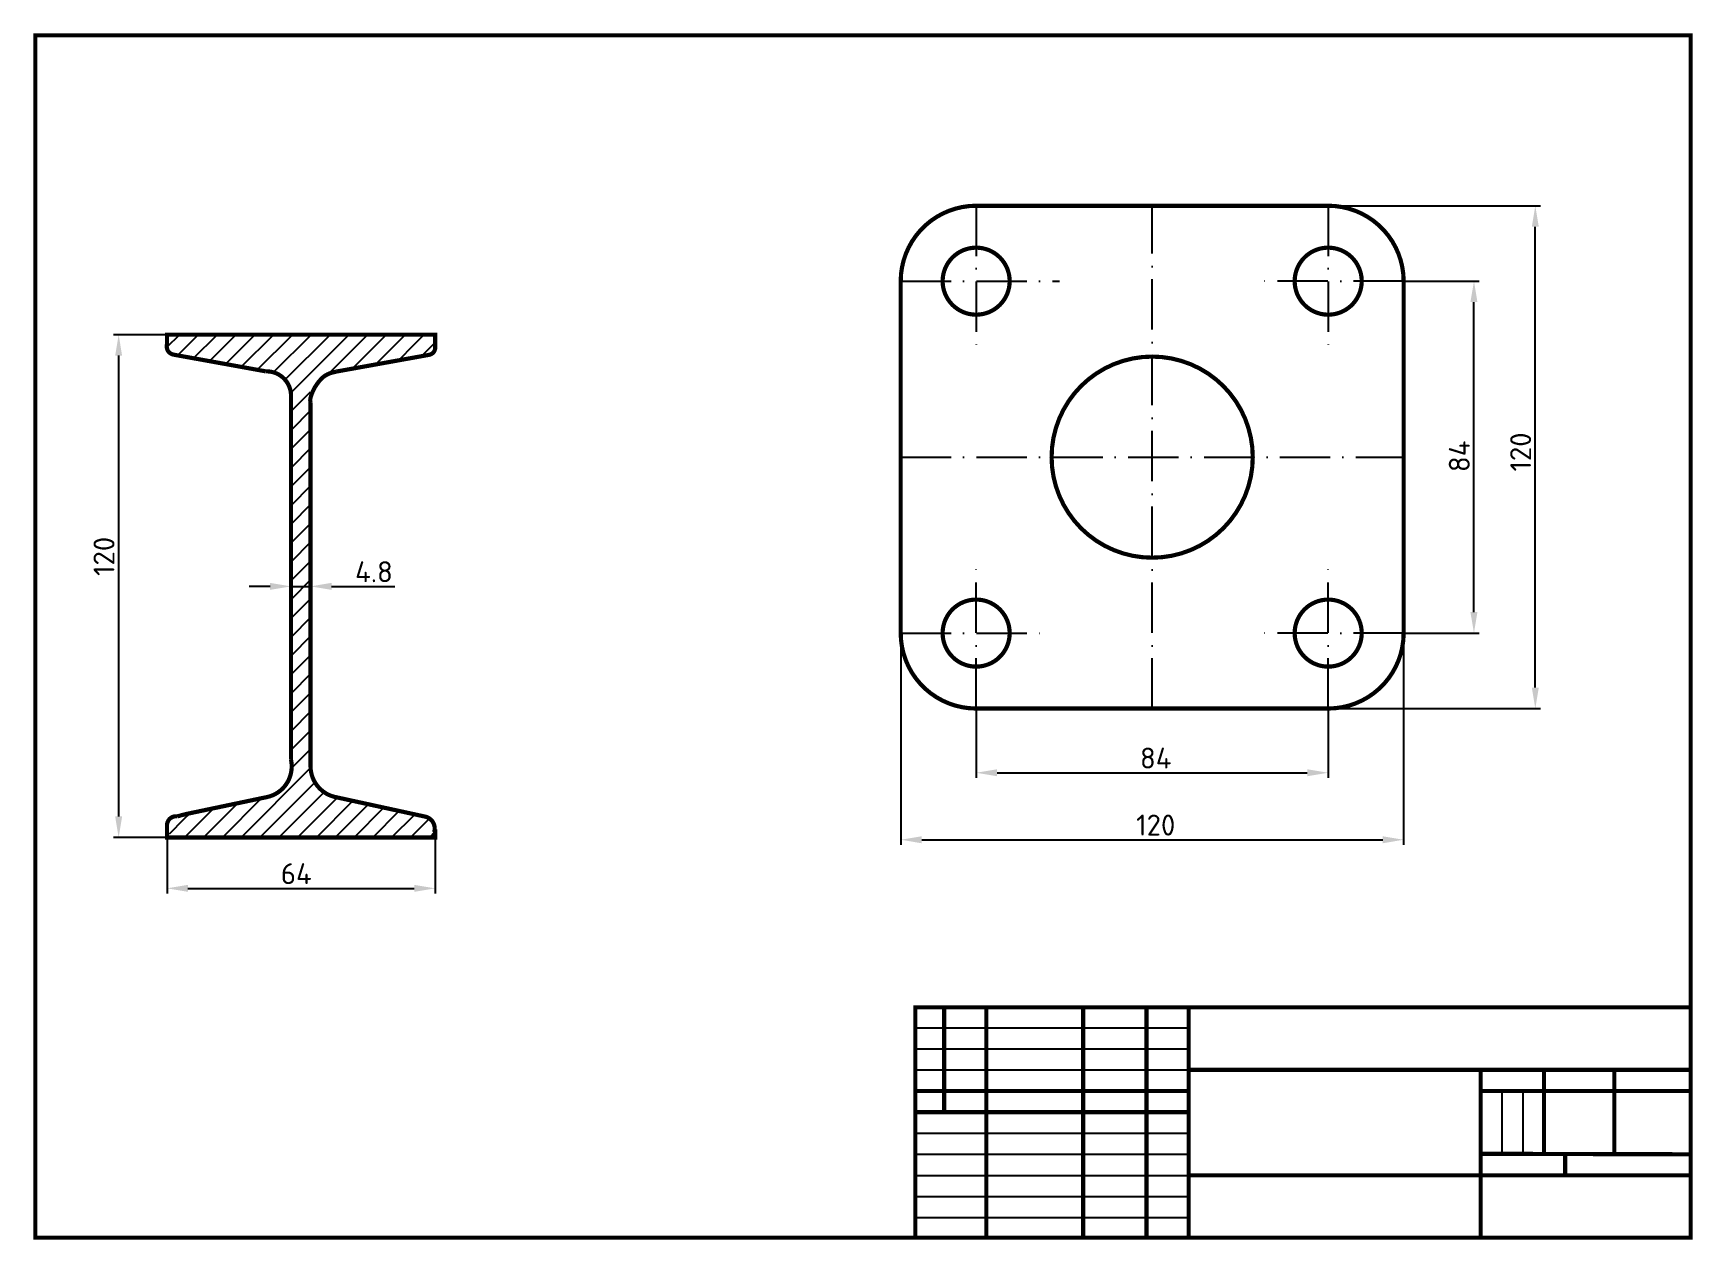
# Model space of a CAD drawing. Header units: millimetres. Extents: x 20 to 416, y 4 to 292.
import ezdxf

# ---------------------------------------------------------------- set-up
doc = ezdxf.new("R2010")
doc.units = ezdxf.units.MM
doc.header["$PDMODE"] = 34
doc.header["$PDSIZE"] = -3
doc.linetypes.add('ACAD_ISO10W100', pattern=[18, 12, -3, 0, -3])
doc.layers.add('Kontur', color=7, linetype='Continuous')
doc.styles.get("Standard").update_dxf_attribs({"font": 'isocpeur.ttf'})
doc.dimstyles.new('ESKD', dxfattribs={"dimtxt": 5, "dimasz": 5, "dimexe": 1.25, "dimexo": 0, "dimgap": 1, "dimtad": 1, "dimtoh": 1, "dimdec": 1, "dimtxsty": 'Standard', "dimcen": 2.5, "dimclrd": 256, "dimclre": 256, "dimclrt": 256, "dimadec": 0, "dimazin": 0, "dimtfac": 1, "dimtdec": 1, "dimtmove": 0, "dimatfit": 3, "dimfxl": 1, "dimarcsym": 0})

# ---------------------------------------------------------------- blocks, each defined once
blk = doc.blocks.new('*D2')
at = {"layer": 'Defpoints', "color": 0, "transparency": 16777216}
for p in [(51.43, 220.54), (39.89, 100.54), (51.43, 100.54)]:
    blk.add_point(p, dxfattribs=at)
at = {"layer": 'Kontur', "lineweight": -2, "transparency": 16777216}
for p, q in [((51.43, 220.54), (38.64, 220.54)), ((39.89, 215.54), (39.89, 105.54)), ((51.43, 100.54), (38.64, 100.54))]:
    blk.add_line(p, q, dxfattribs=at)
at = {"layer": 'Kontur', "transparency": 16777216}
for points in [[(39.06, 215.54), (40.72, 215.54), (39.89, 220.54)], [(39.06, 105.54), (40.72, 105.54), (39.89, 100.54)]]:
    blk.add_solid(points, dxfattribs=at)
at = {"layer": 'Kontur', "transparency": 16777216, "insert": (36.39, 167.62), "char_height": 5, "attachment_point": 5, "rotation": 90}
blk.add_mtext('120', dxfattribs=at)
blk = doc.blocks.new('*D3')
at = {"layer": 'Defpoints', "color": 0, "transparency": 16777216}
for p in [(51.43, 100.54), (115.43, 100.54), (115.43, 88.39)]:
    blk.add_point(p, dxfattribs=at)
at = {"layer": 'Kontur', "lineweight": -2, "transparency": 16777216}
for p, q in [((51.43, 100.54), (51.43, 87.14)), ((115.43, 100.54), (115.43, 87.14)), ((56.43, 88.39), (110.43, 88.39))]:
    blk.add_line(p, q, dxfattribs=at)
at = {"layer": 'Kontur', "transparency": 16777216}
for points in [[(56.43, 89.22), (56.43, 87.56), (51.43, 88.39)], [(110.43, 89.22), (110.43, 87.56), (115.43, 88.39)]]:
    blk.add_solid(points, dxfattribs=at)
at = {"layer": 'Kontur', "transparency": 16777216, "insert": (82.28, 91.89), "char_height": 5, "attachment_point": 5}
blk.add_mtext('64', dxfattribs=at)
blk = doc.blocks.new('*D4')
at = {"layer": 'Defpoints', "color": 0, "transparency": 16777216}
for p in [(81.02, 161.59), (85.68, 161.59), (85.68, 160.46)]:
    blk.add_point(p, dxfattribs=at)
at = {"layer": 'Kontur', "lineweight": -2, "transparency": 16777216}
for p, q in [((76.02, 160.46), (71.02, 160.46)), ((81.02, 161.59), (81.02, 159.21)), ((81.02, 160.46), (85.68, 160.46)), ((85.68, 161.59), (85.68, 159.21)), ((90.68, 160.46), (105.81, 160.46))]:
    blk.add_line(p, q, dxfattribs=at)
at = {"layer": 'Kontur', "transparency": 16777216}
for points in [[(76.02, 161.3), (76.02, 159.63), (81.02, 160.46)], [(90.68, 161.3), (90.68, 159.63), (85.68, 160.46)]]:
    blk.add_solid(points, dxfattribs=at)
at = {"layer": 'Kontur', "transparency": 16777216, "insert": (100.81, 163.96), "char_height": 5, "attachment_point": 5}
blk.add_mtext('4.8', dxfattribs=at)
blk = doc.blocks.new('*D5')
at = {"layer": 'Defpoints', "color": 0, "transparency": 16777216}
for p in [(226.5, 149.31), (346.5, 149.31), (346.5, 99.99)]:
    blk.add_point(p, dxfattribs=at)
at = {"layer": 'Kontur', "lineweight": -2, "transparency": 16777216}
for p, q in [((226.5, 149.31), (226.5, 98.74)), ((346.5, 149.31), (346.5, 98.74)), ((231.5, 99.99), (341.5, 99.99))]:
    blk.add_line(p, q, dxfattribs=at)
at = {"layer": 'Kontur', "transparency": 16777216}
for points in [[(231.5, 100.82), (231.5, 99.15), (226.5, 99.99)], [(341.5, 100.82), (341.5, 99.15), (346.5, 99.99)]]:
    blk.add_solid(points, dxfattribs=at)
at = {"layer": 'Kontur', "transparency": 16777216, "insert": (287.35, 103.49), "char_height": 5, "attachment_point": 5}
blk.add_mtext('120', dxfattribs=at)
blk = doc.blocks.new('*D6')
at = {"layer": 'Defpoints', "color": 0, "transparency": 16777216}
for p in [(328.5, 251.31), (377.92, 251.31), (328.5, 131.31)]:
    blk.add_point(p, dxfattribs=at)
at = {"layer": 'Kontur', "lineweight": -2, "transparency": 16777216}
for p, q in [((328.5, 251.31), (379.17, 251.31)), ((377.92, 136.31), (377.92, 246.31)), ((328.5, 131.31), (379.17, 131.31))]:
    blk.add_line(p, q, dxfattribs=at)
at = {"layer": 'Kontur', "transparency": 16777216}
for points in [[(377.09, 246.31), (378.75, 246.31), (377.92, 251.31)], [(377.09, 136.31), (378.75, 136.31), (377.92, 131.31)]]:
    blk.add_solid(points, dxfattribs=at)
at = {"layer": 'Kontur', "transparency": 16777216, "insert": (374.42, 192.53), "char_height": 5, "attachment_point": 5, "rotation": 90}
blk.add_mtext('120', dxfattribs=at)
blk = doc.blocks.new('*D7')
at = {"layer": 'Defpoints', "color": 0, "transparency": 16777216}
for p in [(244.5, 131.31), (328.5, 131.31), (328.5, 115.98)]:
    blk.add_point(p, dxfattribs=at)
at = {"layer": 'Kontur', "lineweight": -2, "transparency": 16777216}
for p, q in [((244.5, 131.31), (244.5, 114.73)), ((328.5, 131.31), (328.5, 114.73)), ((249.5, 115.98), (323.5, 115.98))]:
    blk.add_line(p, q, dxfattribs=at)
at = {"layer": 'Kontur', "transparency": 16777216}
for points in [[(249.5, 116.81), (249.5, 115.14), (244.5, 115.98)], [(323.5, 116.81), (323.5, 115.14), (328.5, 115.98)]]:
    blk.add_solid(points, dxfattribs=at)
at = {"layer": 'Kontur', "transparency": 16777216, "insert": (287.35, 119.48), "char_height": 5, "attachment_point": 5}
blk.add_mtext('84', dxfattribs=at)
blk = doc.blocks.new('*D8')
at = {"layer": 'Defpoints', "color": 0, "transparency": 16777216}
for p in [(346.5, 233.31), (363.28, 233.31), (346.5, 149.31)]:
    blk.add_point(p, dxfattribs=at)
at = {"layer": 'Kontur', "lineweight": -2, "transparency": 16777216}
for p, q in [((346.5, 233.31), (364.53, 233.31)), ((363.28, 154.31), (363.28, 228.31)), ((346.5, 149.31), (364.53, 149.31))]:
    blk.add_line(p, q, dxfattribs=at)
at = {"layer": 'Kontur', "transparency": 16777216}
for points in [[(362.44, 228.31), (364.11, 228.31), (363.28, 233.31)], [(362.44, 154.31), (364.11, 154.31), (363.28, 149.31)]]:
    blk.add_solid(points, dxfattribs=at)
at = {"layer": 'Kontur', "transparency": 16777216, "insert": (359.78, 191.51), "char_height": 5, "attachment_point": 5, "rotation": 90}
blk.add_mtext('84', dxfattribs=at)

msp = doc.modelspace()

# ---------------------------------------------------------------- hatches: boundary and pattern name
at = {"layer": 'Kontur'}
h = msp.add_hatch(dxfattribs=at)
h.set_pattern_fill('ANSI31', color=256)
h.paths.add_polyline_path([(83.43, 210.23), (81.18, 209.83), (81.18, 100.54), (83.43, 100.54)])
h.paths.add_polyline_path([(85.68, 204.36, -0.131652), (85.68, 205.49), (85.68, 209.85), (83.52, 210.25), (83.43, 210.23), (83.43, 100.54), (85.68, 100.54)])
h.paths.add_polyline_path([(91.59, 110.18, -0.170122), (87.36, 112.78, -0.172197), (85.68, 117.51), (85.68, 100.54), (112.63, 100.54, -0.371622), (110.5, 103.01, -0.416366), (113.02, 105.51)])
h.paths.add_polyline_path([(113.02, 105.51, 0.416366), (110.5, 103.01, 0.371622), (112.63, 100.54), (113.37, 100.54, 0.23071), (115.17, 101.77, 0.442103)])
h.paths.add_polyline_path([(81.18, 117.51, -0.051777), (81.02, 115.93, -0.297583), (75.26, 110.17), (55.91, 106.11), (53.88, 105.57, -0.417286), (56.41, 103.07, -0.414214), (53.91, 100.57), (81.18, 100.54)])
h.paths.add_polyline_path([(56.41, 103.07, 0.929142), (51.43, 103.43), (51.43, 102.7, 0.929142)])
h.paths.add_polyline_path([(100.63, 220.54), (85.68, 220.54), (85.68, 210.63), (100.63, 213.32)])
h.paths.add_polyline_path([(110.4, 217.99, -0.414214), (112.9, 220.49), (100.63, 220.51), (100.63, 213.32), (112.72, 215.5, -0.393358)])
h.paths.add_polyline_path([(115.4, 217.99, 1), (110.4, 217.99, 0.393358), (112.72, 215.5), (113.93, 215.72, 0.293839)])
h.paths.add_polyline_path([(83.43, 220.54), (81.18, 220.54), (81.18, 210.67), (83.43, 210.26)])
h.paths.add_polyline_path([(85.68, 220.54), (83.43, 220.54), (83.43, 210.26), (83.52, 210.25), (85.68, 210.63)])
h.paths.add_polyline_path([(81.18, 220.54), (66.23, 220.54), (66.23, 213.38), (75.02, 211.78, -0.106491), (77.43, 211.35), (81.18, 210.67)])
h.paths.add_polyline_path([(66.23, 220.54), (54.43, 220.54, -0.360166), (56.46, 218.08, -0.404179), (54.05, 215.58), (66.23, 213.38)])
h.paths.add_polyline_path([(56.46, 218.08, 0.360166), (54.43, 220.54), (53.49, 220.54, 0.360166), (51.46, 218.08, 0.303376), (53, 215.77), (54.05, 215.58, 0.404179)])
h.paths.add_polyline_path([(90.64, 211.42), (90.62, 211.52), (85.68, 210.63), (85.68, 209.85), (87.71, 209.49, -0.029276), (88.34, 210.09, -0.131652)])
h.paths.add_polyline_path([(85.68, 210.63), (83.52, 210.25), (85.68, 209.85)])
h.paths.add_polyline_path([(81.18, 210.67), (81.18, 209.83), (83.43, 210.23), (83.43, 210.26)])
h.paths.add_polyline_path([(81.18, 210.67), (77.43, 211.35, -0.128972), (79.77, 209.57), (81.18, 209.83)])

# ---------------------------------------------------------------- linework, layer by layer
at = {"layer": 'Kontur', "linetype": 'ACAD_ISO10W100'}
for p, q in [((244.5, 251.31), (244.5, 215.31)), ((286.5, 131.31), (286.5, 251.31)), ((328.5, 251.31), (328.5, 215.31)), ((226.5, 233.31), (264.4, 233.31)), ((346.5, 233.31), (310.5, 233.31)), ((226.5, 191.31), (346.5, 191.31)), ((244.5, 131.31), (244.5, 167.31)), ((328.5, 131.31), (328.5, 167.31)), ((226.5, 149.31), (262.5, 149.31)), ((346.5, 149.31), (310.5, 149.31))]:
    msp.add_line(p, q, dxfattribs=at)
at = {"layer": 'Kontur'}
for p, q in [((51.43, 220.54), (66.23, 220.54)), ((83.43, 220.54), (85.68, 220.54)), ((115.43, 220.54), (100.63, 220.54)), ((51.43, 100.54), (66.23, 100.54)), ((66.23, 100.54), (83.43, 100.54)), ((85.68, 100.54), (81.18, 100.54)), ((115.43, 100.54), (100.63, 100.54)), ((236.86, 60), (236.86, 34.98)), ((246.94, 60), (246.94, 5)), ((270.02, 60), (270.02, 5)), ((285.13, 60), (285.13, 5)), ((295.21, 60), (295.21, 5)), ((230, 55.12), (295.21, 55.12)), ((230, 50.09), (295.21, 50.09)), ((230, 45.05), (295.21, 45.05)), ((415, 45.05), (295.21, 45.05)), ((364.88, 45.05), (364.88, 5)), ((379.99, 45.05), (379.99, 24.91)), ((396.78, 45.05), (396.78, 24.91)), ((230, 40.02), (295.21, 40.02)), ((415, 40.02), (364.88, 40.02)), ((369.92, 40.02), (369.92, 24.91)), ((374.96, 40.02), (374.96, 24.91)), ((230, 34.98), (295.21, 34.98)), ((230, 29.95), (295.21, 29.95)), ((230, 24.91), (295.21, 24.91)), ((415, 24.91), (364.88, 24.91)), ((385.03, 19.88), (385.03, 24.91)), ((396.78, 24.91), (396.78, 24.91)), ((230, 19.88), (295.21, 19.88)), ((415, 19.88), (295.21, 19.88)), ((230, 14.85), (295.21, 14.85)), ((230, 9.81), (295.21, 9.81))]:
    msp.add_line(p, q, dxfattribs=at)
at = {"layer": 'Kontur', "const_width": 1}
msp.add_lwpolyline([(20, 5), (415, 5), (415, 292), (20, 292)], close=True, dxfattribs=at)
for points in [[(226.5, 233.31, -0.414214), (244.5, 251.31, -0.267949)], [(244.5, 251.31), (328.5, 251.31, -0.414214), (346.5, 233.31, -1.075076)], [(244.5, 241.31, -1), (244.5, 225.31, -1), (244.5, 241.31, -0.414214)], [(328.5, 241.31, -2.414214), (320.5, 233.31, -0.414214), (328.5, 241.31, -1)], [(346.5, 233.31), (346.5, 149.31, -0.414214), (328.5, 131.31, -0.31307)], [(75.02, 211.78), (66.23, 213.38), (53, 215.77, -0.463527), (51.48, 218.41, 0.835211)], [(83.43, 220.54), (115.43, 220.54), (115.43, 217.48, -0.368142), (113.93, 215.72, -0.13812)], [(286.5, 167.31, 1), (286.5, 215.31, 1), (286.5, 167.31, 0)], [(81.02, 119.09), (81.02, 161.59), (81.02, 202.82), (81.02, 205.98, 0.423935), (75.02, 211.78, -0.122066)], [(91.86, 211.74), (90.64, 211.42, 0.131652), (88.34, 210.09, 0.131652), (85.68, 205.49, 0.131652), (85.68, 204.36, -2.655319)], [(85.68, 204.36), (85.68, 172.9), (85.68, 117.51, 0.172197), (87.36, 112.78, 0.184604), (92, 110.1, -2.057359)], [(244.5, 141.31, 0.414214), (252.5, 149.31, 0.267949), (248.5, 156.24, 0.414214), (237.57, 153.31, 0.57735), (244.5, 141.31, -0.57735)], [(328.5, 141.31, 1), (328.5, 157.31, 1), (328.5, 141.31, -2.414214)], [(328.5, 131.31), (244.5, 131.31, -0.414214), (226.5, 149.31, 0.356433)], [(75.26, 110.17, 0.297583), (81.02, 115.93, 0.103832), (81.02, 119.09, 0.338259)], [(91.59, 110.18), (113.02, 105.51, -0.442103), (115.17, 101.77, -1.185779)], [(51.43, 103.43, -0.454746), (53.88, 105.57, 4.016515)]]:
    msp.add_lwpolyline(points, format="xyb", dxfattribs=at)
for points in [[(226.5, 149.31), (226.5, 233.31)], [(51.43, 218.25), (51.43, 220.54), (83.43, 220.54)], [(113.93, 215.72), (91.86, 211.74)], [(90.64, 211.42), (90.62, 211.52)], [(53.88, 105.57), (55.91, 106.11), (75.26, 110.17)], [(115.43, 102.44), (115.43, 100.54), (83.43, 100.54), (51.43, 100.54), (51.43, 103.43)], [(415, 5), (415, 60), (230, 60), (230, 5)], [(236.86, 34.98), (236.86, 60)], [(246.94, 5), (246.94, 60)], [(270.02, 5), (270.02, 60)], [(285.13, 5), (285.13, 60)], [(295.21, 5), (295.21, 60)], [(295.21, 45.05), (415, 45.05)], [(364.88, 5), (364.88, 45.05)], [(379.99, 24.91), (379.99, 45.05)], [(396.78, 24.95), (396.78, 45.05)], [(230, 40.02), (295.21, 40.02)], [(415, 40.02), (364.88, 40.02)], [(230, 34.98), (295.21, 34.98)], [(364.88, 25.03), (415, 24.91)], [(385.03, 19.88), (385.03, 24.91)], [(295.21, 19.88), (415, 19.88)]]:
    msp.add_lwpolyline(points, dxfattribs=at)
at = {"layer": 'Kontur'}
for centre, radius in [((244.5, 233.31), 8), ((328.5, 233.31), 8), ((286.5, 191.31), 24), ((244.5, 149.31), 8), ((328.5, 149.31), 8)]:
    msp.add_circle(centre, radius, dxfattribs=at)

# ---------------------------------------------------------------- dimensions: what is measured, and where the dimension line sits
for base, p1, p2, picture, middle in [((377.92, 251.31), (328.5, 131.31), (328.5, 251.31), '*D6', (377.92, 192.53)), ((363.28, 233.31), (346.5, 149.31), (346.5, 233.31), '*D8', (363.28, 191.51)), ((39.89, 100.54), (51.43, 220.54), (51.43, 100.54), '*D2', (39.89, 167.62))]:
    dim = msp.add_linear_dim(base=base, p1=p1, p2=p2, angle=90, dimstyle='ESKD', dxfattribs=at)
    dim.commit()
    dim.dimension.update_dxf_attribs({"geometry": picture, "text_midpoint": middle, "dimtype": 160})
dim = msp.add_linear_dim(base=(85.68, 160.46), p1=(81.02, 161.59), p2=(85.68, 161.59), text='4.8', dimstyle='ESKD', dxfattribs=at)
dim.commit()
dim.dimension.update_dxf_attribs({"geometry": '*D4', "text_midpoint": (100.81, 160.46), "dimtype": 160})
for base, p1, p2, picture, middle in [((346.5, 99.99), (226.5, 149.31), (346.5, 149.31), '*D5', (287.35, 99.99)), ((328.5, 115.98), (244.5, 131.31), (328.5, 131.31), '*D7', (287.35, 115.98)), ((115.43, 88.39), (51.43, 100.54), (115.43, 100.54), '*D3', (82.28, 88.39))]:
    dim = msp.add_linear_dim(base=base, p1=p1, p2=p2, dimstyle='ESKD', dxfattribs=at)
    dim.commit()
    dim.dimension.update_dxf_attribs({"geometry": picture, "text_midpoint": middle, "dimtype": 160})

doc.saveas('drawing.dxf')
